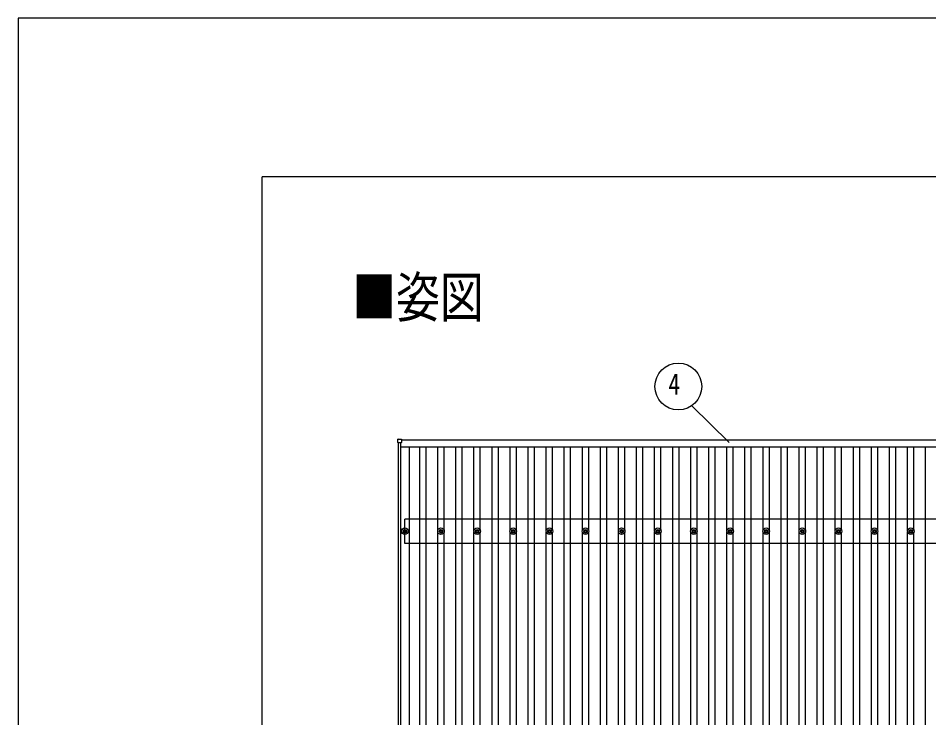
# Model space of a CAD drawing. Units: millimetres, scale not verified. Extents: x -18922 to 18922, y -13365 to 13365.
# Drawn here: x -18922 to -13882, y 9497 to 13365 of the extents above; entities that cross this region are included whole.
import ezdxf
from ezdxf.enums import TextEntityAlignment as Align

# ---------------------------------------------------------------- set-up
doc = ezdxf.new("R2010")
doc.units = ezdxf.units.MM
doc.header["$LTSCALE"] = 50
for name, color, linetype in [('0-2_USER1', 3, 'Continuous'), ('0-5_YKK_13', 4, 'Continuous'), ('0-6_YKK_A1', 4, 'Continuous'), ('0-7_YKK_D', 6, 'Continuous'), ('0-8_YKK_ZWAK', 7, 'Continuous')]:
    doc.layers.add(name, color=color, linetype=linetype)
doc.styles.add('ＭＳ ゴシック', font='')
doc.styles.get('ＭＳ ゴシック').set_extended_font_data('MS Gothic')

msp = doc.modelspace()

# ---------------------------------------------------------------- linework, layer by layer
at = {"layer": '0-5_YKK_13'}
for p, q in [((-16820.71, 11018.64), (-16820.71, 11036.64)), ((-16819.71, 11037.64), (-16801.71, 11037.64)), ((-16801.71, 11017.64), (-16819.71, 11017.64)), ((-16800.71, 11036.64), (-16800.71, 11018.64)), ((-16784.16, 10537.91), (-16784.16, 10533.5)), ((-16780.66, 10537.91), (-16780.66, 10533.5)), ((-16584.16, 10537.91), (-16584.16, 10533.5)), ((-16580.66, 10537.91), (-16580.66, 10533.5)), ((-16384.16, 10537.91), (-16384.16, 10533.5)), ((-16380.66, 10537.91), (-16380.66, 10533.5)), ((-16184.16, 10537.91), (-16184.16, 10533.5)), ((-16180.66, 10537.91), (-16180.66, 10533.5)), ((-15984.16, 10537.91), (-15984.16, 10533.5)), ((-15980.66, 10537.91), (-15980.66, 10533.5)), ((-15784.16, 10537.91), (-15784.16, 10533.5)), ((-15780.66, 10537.91), (-15780.66, 10533.5)), ((-15584.16, 10537.91), (-15584.16, 10533.5)), ((-15580.66, 10537.91), (-15580.66, 10533.5)), ((-15384.16, 10537.91), (-15384.16, 10533.5)), ((-15380.66, 10537.91), (-15380.66, 10533.5)), ((-15184.16, 10537.91), (-15184.16, 10533.5)), ((-15180.66, 10537.91), (-15180.66, 10533.5)), ((-14984.16, 10537.91), (-14984.16, 10533.5)), ((-14980.66, 10537.91), (-14980.66, 10533.5)), ((-14784.16, 10537.91), (-14784.16, 10533.5)), ((-14780.66, 10537.91), (-14780.66, 10533.5)), ((-14584.16, 10537.91), (-14584.16, 10533.5)), ((-14580.66, 10537.91), (-14580.66, 10533.5)), ((-14384.16, 10537.91), (-14384.16, 10533.5)), ((-14380.66, 10537.91), (-14380.66, 10533.5)), ((-14184.16, 10537.91), (-14184.16, 10533.5)), ((-14180.66, 10537.91), (-14180.66, 10533.5)), ((-13984.16, 10537.91), (-13984.16, 10533.5)), ((-13980.66, 10537.91), (-13980.66, 10533.5)), ((-16792.41, 10529.67), (-16787.99, 10529.67)), ((-16792.41, 10526.17), (-16787.99, 10526.17)), ((-16784.16, 10522.33), (-16784.16, 10517.92)), ((-16780.66, 10522.33), (-16780.66, 10517.92)), ((-16776.83, 10529.67), (-16772.41, 10529.67)), ((-16776.83, 10526.17), (-16772.41, 10526.17)), ((-16592.41, 10529.67), (-16587.99, 10529.67)), ((-16592.41, 10526.17), (-16587.99, 10526.17)), ((-16584.16, 10522.33), (-16584.16, 10517.92)), ((-16580.66, 10522.33), (-16580.66, 10517.92)), ((-16576.83, 10529.67), (-16572.41, 10529.67)), ((-16576.83, 10526.17), (-16572.41, 10526.17)), ((-16392.41, 10529.67), (-16387.99, 10529.67)), ((-16392.41, 10526.17), (-16387.99, 10526.17)), ((-16384.16, 10522.33), (-16384.16, 10517.92)), ((-16380.66, 10522.33), (-16380.66, 10517.92)), ((-16376.83, 10529.67), (-16372.41, 10529.67)), ((-16376.83, 10526.17), (-16372.41, 10526.17)), ((-16192.41, 10529.67), (-16187.99, 10529.67)), ((-16192.41, 10526.17), (-16187.99, 10526.17)), ((-16184.16, 10522.33), (-16184.16, 10517.92)), ((-16180.66, 10522.33), (-16180.66, 10517.92)), ((-16176.83, 10529.67), (-16172.41, 10529.67)), ((-16176.83, 10526.17), (-16172.41, 10526.17)), ((-15992.41, 10529.67), (-15987.99, 10529.67)), ((-15992.41, 10526.17), (-15987.99, 10526.17)), ((-15984.16, 10522.33), (-15984.16, 10517.92)), ((-15980.66, 10522.33), (-15980.66, 10517.92)), ((-15976.83, 10529.67), (-15972.41, 10529.67)), ((-15976.83, 10526.17), (-15972.41, 10526.17)), ((-15792.41, 10529.67), (-15787.99, 10529.67)), ((-15792.41, 10526.17), (-15787.99, 10526.17)), ((-15784.16, 10522.33), (-15784.16, 10517.92)), ((-15780.66, 10522.33), (-15780.66, 10517.92)), ((-15776.83, 10529.67), (-15772.41, 10529.67)), ((-15776.83, 10526.17), (-15772.41, 10526.17)), ((-15592.41, 10529.67), (-15587.99, 10529.67)), ((-15592.41, 10526.17), (-15587.99, 10526.17)), ((-15584.16, 10522.33), (-15584.16, 10517.92)), ((-15580.66, 10522.33), (-15580.66, 10517.92)), ((-15576.83, 10529.67), (-15572.41, 10529.67)), ((-15576.83, 10526.17), (-15572.41, 10526.17)), ((-15392.41, 10529.67), (-15387.99, 10529.67)), ((-15392.41, 10526.17), (-15387.99, 10526.17)), ((-15384.16, 10522.33), (-15384.16, 10517.92)), ((-15380.66, 10522.33), (-15380.66, 10517.92)), ((-15376.83, 10529.67), (-15372.41, 10529.67)), ((-15376.83, 10526.17), (-15372.41, 10526.17)), ((-15192.41, 10529.67), (-15187.99, 10529.67)), ((-15192.41, 10526.17), (-15187.99, 10526.17)), ((-15184.16, 10522.33), (-15184.16, 10517.92)), ((-15180.66, 10522.33), (-15180.66, 10517.92)), ((-15176.83, 10529.67), (-15172.41, 10529.67)), ((-15176.83, 10526.17), (-15172.41, 10526.17)), ((-14992.41, 10529.67), (-14987.99, 10529.67)), ((-14992.41, 10526.17), (-14987.99, 10526.17)), ((-14984.16, 10522.33), (-14984.16, 10517.92)), ((-14980.66, 10522.33), (-14980.66, 10517.92)), ((-14976.83, 10529.67), (-14972.41, 10529.67)), ((-14976.83, 10526.17), (-14972.41, 10526.17)), ((-14792.41, 10529.67), (-14787.99, 10529.67)), ((-14792.41, 10526.17), (-14787.99, 10526.17)), ((-14784.16, 10522.33), (-14784.16, 10517.92)), ((-14780.66, 10522.33), (-14780.66, 10517.92)), ((-14776.83, 10529.67), (-14772.41, 10529.67)), ((-14776.83, 10526.17), (-14772.41, 10526.17)), ((-14592.41, 10529.67), (-14587.99, 10529.67)), ((-14592.41, 10526.17), (-14587.99, 10526.17)), ((-14584.16, 10522.33), (-14584.16, 10517.92)), ((-14580.66, 10522.33), (-14580.66, 10517.92)), ((-14576.83, 10529.67), (-14572.41, 10529.67)), ((-14576.83, 10526.17), (-14572.41, 10526.17)), ((-14392.41, 10529.67), (-14387.99, 10529.67)), ((-14392.41, 10526.17), (-14387.99, 10526.17)), ((-14384.16, 10522.33), (-14384.16, 10517.92)), ((-14380.66, 10522.33), (-14380.66, 10517.92)), ((-14376.83, 10529.67), (-14372.41, 10529.67)), ((-14376.83, 10526.17), (-14372.41, 10526.17)), ((-14192.41, 10529.67), (-14187.99, 10529.67)), ((-14192.41, 10526.17), (-14187.99, 10526.17)), ((-14184.16, 10522.33), (-14184.16, 10517.92)), ((-14180.66, 10522.33), (-14180.66, 10517.92)), ((-14176.83, 10529.67), (-14172.41, 10529.67)), ((-14176.83, 10526.17), (-14172.41, 10526.17)), ((-13992.41, 10529.67), (-13987.99, 10529.67)), ((-13992.41, 10526.17), (-13987.99, 10526.17)), ((-13984.16, 10522.33), (-13984.16, 10517.92)), ((-13980.66, 10522.33), (-13980.66, 10517.92)), ((-13976.83, 10529.67), (-13972.41, 10529.67)), ((-13976.83, 10526.17), (-13972.41, 10526.17))]:
    msp.add_line(p, q, dxfattribs=at)
for centre, radius in [((-16782.41, 10527.92), 18.25), ((-16782.41, 10527.92), 10.15), ((-16582.41, 10527.92), 18.25), ((-16582.41, 10527.92), 10.15), ((-16382.41, 10527.92), 18.25), ((-16382.41, 10527.92), 10.15), ((-16182.41, 10527.92), 18.25), ((-16182.41, 10527.92), 10.15), ((-15982.41, 10527.92), 18.25), ((-15982.41, 10527.92), 10.15), ((-15782.41, 10527.92), 18.25), ((-15782.41, 10527.92), 10.15), ((-15582.41, 10527.92), 18.25), ((-15582.41, 10527.92), 10.15), ((-15382.41, 10527.92), 18.25), ((-15382.41, 10527.92), 10.15), ((-15182.41, 10527.92), 18.25), ((-15182.41, 10527.92), 10.15), ((-14982.41, 10527.92), 18.25), ((-14982.41, 10527.92), 10.15), ((-14782.41, 10527.92), 18.25), ((-14782.41, 10527.92), 10.15), ((-14582.41, 10527.92), 18.25), ((-14582.41, 10527.92), 10.15), ((-14382.41, 10527.92), 18.25), ((-14382.41, 10527.92), 10.15), ((-14182.41, 10527.92), 18.25), ((-14182.41, 10527.92), 10.15), ((-13982.41, 10527.92), 18.25), ((-13982.41, 10527.92), 10.15), ((-16782.41, 10527.92), 5.85), ((-16782.41, 10527.92), 5.25), ((-16582.41, 10527.92), 5.85), ((-16582.41, 10527.92), 5.25), ((-16382.41, 10527.92), 5.85), ((-16382.41, 10527.92), 5.25), ((-16182.41, 10527.92), 5.85), ((-16182.41, 10527.92), 5.25), ((-15982.41, 10527.92), 5.85), ((-15982.41, 10527.92), 5.25), ((-15782.41, 10527.92), 5.85), ((-15782.41, 10527.92), 5.25), ((-15582.41, 10527.92), 5.85), ((-15582.41, 10527.92), 5.25), ((-15382.41, 10527.92), 5.85), ((-15382.41, 10527.92), 5.25), ((-15182.41, 10527.92), 5.85), ((-15182.41, 10527.92), 5.25), ((-14982.41, 10527.92), 5.85), ((-14982.41, 10527.92), 5.25), ((-14782.41, 10527.92), 5.85), ((-14782.41, 10527.92), 5.25), ((-14582.41, 10527.92), 5.85), ((-14582.41, 10527.92), 5.25), ((-14382.41, 10527.92), 5.85), ((-14382.41, 10527.92), 5.25), ((-14182.41, 10527.92), 5.85), ((-14182.41, 10527.92), 5.25), ((-13982.41, 10527.92), 5.85), ((-13982.41, 10527.92), 5.25)]:
    msp.add_circle(centre, radius, dxfattribs=at)
for centre, start, end in [((-16819.71, 11036.64), 90, 180), ((-16819.71, 11018.64), 180, 270), ((-16801.71, 11036.64), 0, 90), ((-16801.71, 11018.64), 270, 0)]:
    msp.add_arc(centre, 1, start, end, dxfattribs=at)
at = {"layer": '0-6_YKK_A1'}
for p, q in [((-16817.41, 5637.85), (-16817.41, 11017.64)), ((-16805.41, 5652.85), (-16805.41, 11017.64)), ((-16805.41, 10994.28), (-10807.41, 10994.28)), ((-16800.71, 11034.34), (-10792.41, 11034.34)), ((-10807.41, 11032.29), (-16800.71, 11032.29)), ((-16757.41, 261.31), (-16757.41, 10994.28)), ((-16699.91, 261.31), (-16699.91, 10994.28)), ((-16664.91, 261.31), (-16664.91, 10994.28)), ((-16599.91, 10533.09), (-16599.91, 10994.28)), ((-16564.91, 10533.09), (-16564.91, 10994.28)), ((-16499.91, 261.31), (-16499.91, 10994.28)), ((-16464.91, 261.31), (-16464.91, 10994.28)), ((-16399.91, 10533.09), (-16399.91, 10994.28)), ((-16364.91, 10533.09), (-16364.91, 10994.28)), ((-16299.91, 261.31), (-16299.91, 10994.28)), ((-16264.91, 261.31), (-16264.91, 10994.28)), ((-16199.91, 10533.09), (-16199.91, 10994.28)), ((-16164.91, 10533.09), (-16164.91, 10994.28)), ((-16099.91, 261.31), (-16099.91, 10994.28)), ((-16064.91, 261.31), (-16064.91, 10994.28)), ((-15999.91, 10533.09), (-15999.91, 10994.28)), ((-15964.91, 10533.09), (-15964.91, 10994.28)), ((-15899.91, 261.31), (-15899.91, 10994.28)), ((-15864.91, 261.31), (-15864.91, 10994.28)), ((-15799.91, 10533.09), (-15799.91, 10994.28)), ((-15764.91, 10533.09), (-15764.91, 10994.28)), ((-15699.91, 261.31), (-15699.91, 10994.28)), ((-15664.91, 261.31), (-15664.91, 10994.28)), ((-15599.91, 10533.09), (-15599.91, 10994.28)), ((-15564.91, 10533.09), (-15564.91, 10994.28)), ((-15499.91, 261.31), (-15499.91, 10994.28)), ((-15464.91, 261.31), (-15464.91, 10994.28)), ((-15399.91, 10533.09), (-15399.91, 10994.28)), ((-15364.91, 10533.09), (-15364.91, 10994.28)), ((-15299.91, 261.31), (-15299.91, 10994.28)), ((-15264.91, 261.31), (-15264.91, 10994.28)), ((-15199.91, 10533.09), (-15199.91, 10994.28)), ((-15164.91, 10533.09), (-15164.91, 10994.28)), ((-15099.91, 261.31), (-15099.91, 10994.28)), ((-15064.91, 261.31), (-15064.91, 10994.28)), ((-14999.91, 10533.09), (-14999.91, 10994.28)), ((-14964.91, 10533.09), (-14964.91, 10994.28)), ((-14899.91, 261.31), (-14899.91, 10994.28)), ((-14864.91, 261.31), (-14864.91, 10994.28)), ((-14799.91, 10533.09), (-14799.91, 10994.28)), ((-14764.91, 10533.09), (-14764.91, 10994.28)), ((-14699.91, 261.31), (-14699.91, 10994.28)), ((-14664.91, 261.31), (-14664.91, 10994.28)), ((-14599.91, 10533.09), (-14599.91, 10994.28)), ((-14564.91, 10533.09), (-14564.91, 10994.28)), ((-14499.91, 261.31), (-14499.91, 10994.28)), ((-14464.91, 261.31), (-14464.91, 10994.28)), ((-14399.91, 10533.09), (-14399.91, 10994.28)), ((-14364.91, 10533.09), (-14364.91, 10994.28)), ((-14299.91, 261.31), (-14299.91, 10994.28)), ((-14264.91, 261.31), (-14264.91, 10994.28)), ((-14199.91, 10533.09), (-14199.91, 10994.28)), ((-14164.91, 10533.09), (-14164.91, 10994.28)), ((-14099.91, 261.31), (-14099.91, 10994.28)), ((-14064.91, 261.31), (-14064.91, 10994.28)), ((-13999.91, 10533.09), (-13999.91, 10994.28)), ((-13964.91, 10533.09), (-13964.91, 10994.28)), ((-13899.91, 261.31), (-13899.91, 10994.28)), ((-8979.66, 10594.92), (-16782.41, 10594.92)), ((-16782.41, 10460.92), (-16782.41, 10594.92)), ((-16599.91, 9133.09), (-16599.91, 10522.74)), ((-16564.91, 9133.09), (-16564.91, 10522.74)), ((-16399.91, 9133.09), (-16399.91, 10522.74)), ((-16364.91, 9133.09), (-16364.91, 10522.74)), ((-16199.91, 9133.09), (-16199.91, 10522.74)), ((-16164.91, 9133.09), (-16164.91, 10522.74)), ((-15999.91, 9133.09), (-15999.91, 10522.74)), ((-15964.91, 9133.09), (-15964.91, 10522.74)), ((-15799.91, 9133.09), (-15799.91, 10522.74)), ((-15764.91, 9133.09), (-15764.91, 10522.74)), ((-15599.91, 9133.09), (-15599.91, 10522.74)), ((-15564.91, 9133.09), (-15564.91, 10522.74)), ((-15399.91, 9133.09), (-15399.91, 10522.74)), ((-15364.91, 9133.09), (-15364.91, 10522.74)), ((-15199.91, 9133.09), (-15199.91, 10522.74)), ((-15164.91, 9133.09), (-15164.91, 10522.74)), ((-14999.91, 9133.09), (-14999.91, 10522.74)), ((-14964.91, 9133.09), (-14964.91, 10522.74)), ((-14799.91, 9133.09), (-14799.91, 10522.74)), ((-14764.91, 9133.09), (-14764.91, 10522.74)), ((-14599.91, 9133.09), (-14599.91, 10522.74)), ((-14564.91, 9133.09), (-14564.91, 10522.74)), ((-14399.91, 9133.09), (-14399.91, 10522.74)), ((-14364.91, 9133.09), (-14364.91, 10522.74)), ((-14199.91, 9133.09), (-14199.91, 10522.74)), ((-14164.91, 9133.09), (-14164.91, 10522.74)), ((-13999.91, 9133.09), (-13999.91, 10522.74)), ((-13964.91, 9133.09), (-13964.91, 10522.74)), ((-8979.66, 10460.92), (-16782.41, 10460.92))]:
    msp.add_line(p, q, dxfattribs=at)
at = {"layer": '0-7_YKK_D'}
msp.add_line((-14986.9, 11018.56), (-15194.19, 11222.38), dxfattribs=at)
msp.add_circle((-15268.91, 11328.27), 129.6, dxfattribs=at)
at = {"layer": '0-8_YKK_ZWAK'}
for p in [(17527.59, 12487.5), (-17572.41, -11362.5)]:
    msp.add_line(p, (-17572.41, 12487.5), dxfattribs=at)
msp.add_lwpolyline([(-18922.5, -13365), (18922.5, -13365), (18922.5, 13365), (-18922.5, 13365)], close=True, dxfattribs=at)

# ---------------------------------------------------------------- texts
at = {"layer": '0-2_USER1', "style": 'ＭＳ ゴシック', "width": 0.8}
msp.add_text('■姿図', height=222.7, dxfattribs=at).set_placement((-17074.29, 11644.52), align=Align.BOTTOM_LEFT)
at = {"layer": '0-7_YKK_D', "style": 'ＭＳ ゴシック', "width": 0.8}
msp.add_text('4', height=118.8, dxfattribs=at).set_placement((-15323.72, 11247.27), align=Align.BOTTOM_LEFT)

doc.saveas('drawing.dxf')
